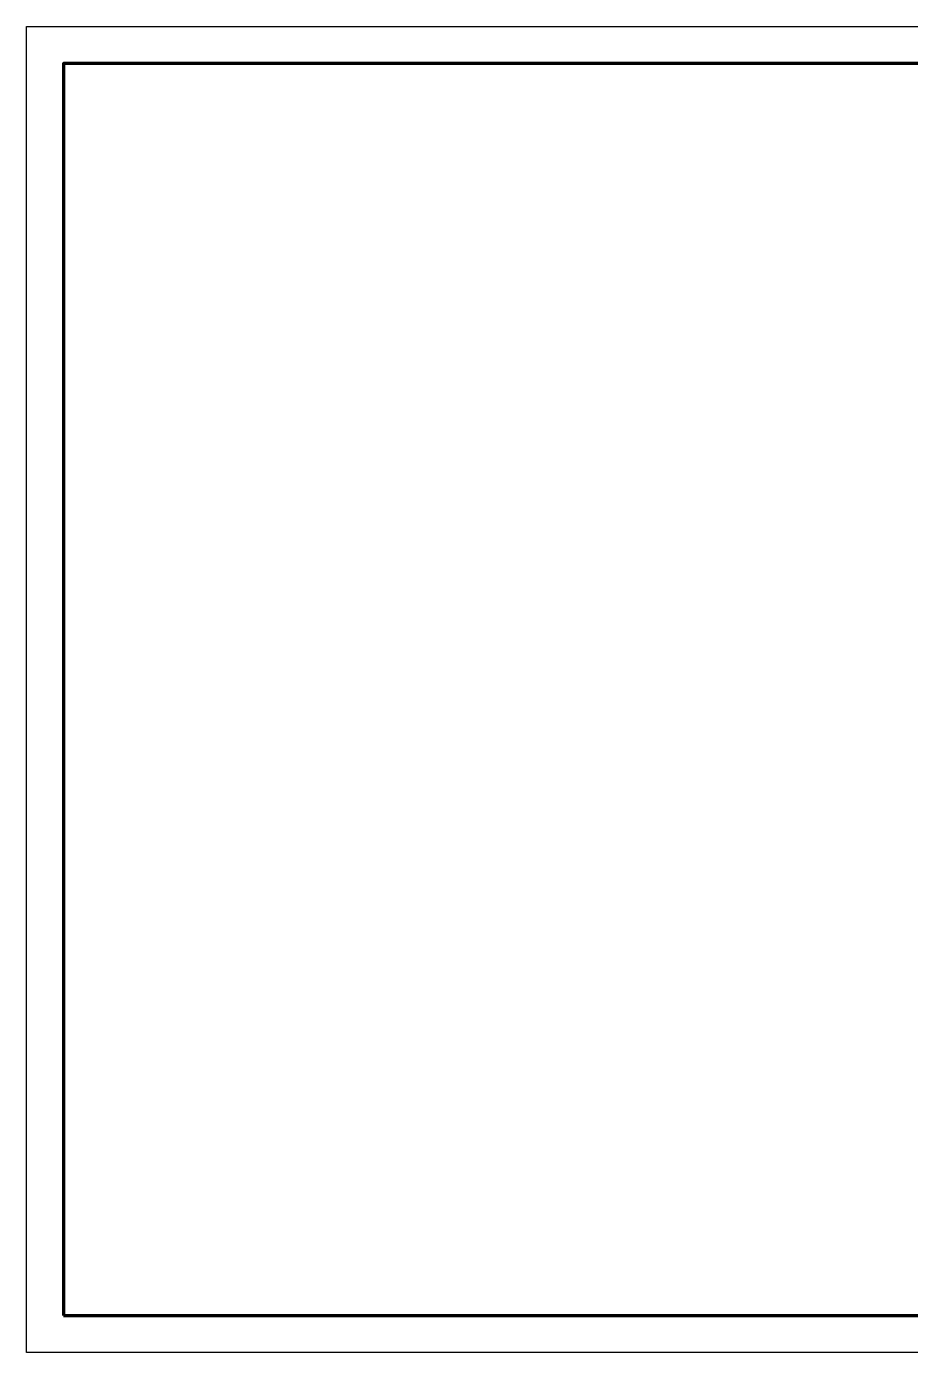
# Paper-space layout 'ALTA 36X48' of a CAD drawing. Header units: feet, sheet in inches. Extents: x 0 to 48, y 0 to 36.
# Drawn here: x 0 to 24, y 0 to 36 of the extents above; entities that cross this region are included whole.
import ezdxf
from ezdxf.enums import TextEntityAlignment as Align

# ---------------------------------------------------------------- set-up
doc = ezdxf.new("R2010")
doc.units = ezdxf.units.FT
doc.header["$MEASUREMENT"] = 0
doc.layers.get('Defpoints').update_dxf_attribs({"color": 253})
doc.layers.add('V-ANNO-TTLB-ATRB-', color=253, linetype='Continuous', lineweight=25)
doc.layers.add('V-ANNO-TTLB-HVY-', color=253, linetype='Continuous', lineweight=80)
doc.styles.add('NCS1', font='arial.ttf', dxfattribs={"width": 0.8, "height": 0.09375})

# ---------------------------------------------------------------- blocks, each defined once
blk = doc.blocks.new('36X48')
at = {"layer": 'Defpoints'}
blk.add_lwpolyline([(0, 36), (48, 36), (48, 0), (0, 0)], close=True, dxfattribs=at)
at = {"layer": 'V-ANNO-TTLB-HVY-'}
blk.add_lwpolyline([(1, 1), (47, 1), (47, 35), (1, 35)], close=True, dxfattribs=at)
at = {"layer": 'V-ANNO-TTLB-ATRB-', "style": 'NCS1', "width": 0.8}
for tag, height, p in [('REV6DESCRIPTION', 0.0938, (30.975, 2.875)), ('REV6DATE', 0.0938, (33.725, 2.875)), ('REV6INITIAL', 0.0938, (34.35, 2.875)), ('REV5DESCRIPTION', 0.0938, (30.975, 2.625)), ('REV5DATE', 0.0938, (33.725, 2.625)), ('REV5INITIAL', 0.0938, (34.35, 2.625)), ('REV4DESCRIPTION', 0.0938, (30.975, 2.375)), ('REV3DESCRIPTION', 0.0938, (30.975, 2.125)), ('REV4DATE', 0.0938, (33.725, 2.375)), ('REV3DATE', 0.0938, (33.725, 2.125)), ('REV4INITIAL', 0.0938, (34.35, 2.375)), ('REV3INITIAL', 0.0938, (34.35, 2.125)), ('REV2DESCRIPTION', 0.0938, (30.975, 1.875)), ('REV2DATE', 0.0938, (33.725, 1.875)), ('REV2INITIAL', 0.0938, (34.35, 1.875)), ('REV1DESCRIPTION', 0.0938, (30.975, 1.625)), ('REV1DATE', 0.0938, (33.725, 1.625)), ('REV1INITIAL', 0.0938, (34.35, 1.625)), ('SHEET-#', 0.2, (46.025, 1.175)), ('TOTAL-#', 0.2, (46.675, 1.175))]:
    blk.add_attdef(tag, text='', height=height, dxfattribs=at).set_placement(p, align=Align.MIDDLE_CENTER)
at = {"layer": 'V-ANNO-TTLB-ATRB-', "style": 'NCS1', "flags": 8}
for tag, p in [('PROJECTNAME', (43.1, 2.75)), ('CLIENTNAME', (43.1, 2.25)), ('SHEETDESCRIPTION', (43.095, 1.75))]:
    blk.add_attdef(tag, text='', height=0.2, dxfattribs=at).set_placement(p, align=Align.MIDDLE_CENTER)
at = {"layer": 'V-ANNO-TTLB-ATRB-', "style": 'NCS1'}
for tag, p in [('PROJNUM', (39.85, 2.22)), ('SCALE', (46.35, 2.22)), ('DRAWNBY', (39.85, 1.72)), ('DATE', (46.35, 1.72)), ('CHECKEDBY', (39.85, 1.22))]:
    blk.add_attdef(tag, text='', height=0.1, dxfattribs=at).set_placement(p, align=Align.MIDDLE_CENTER)

psp = doc.layouts.new('ALTA 36X48')

# ---------------------------------------------------------------- block references
at = {"layer": 'V-ANNO-TTLB-HVY-'}
psp.add_blockref('36X48', (0, 0), dxfattribs=at)

doc.saveas('drawing.dxf')
